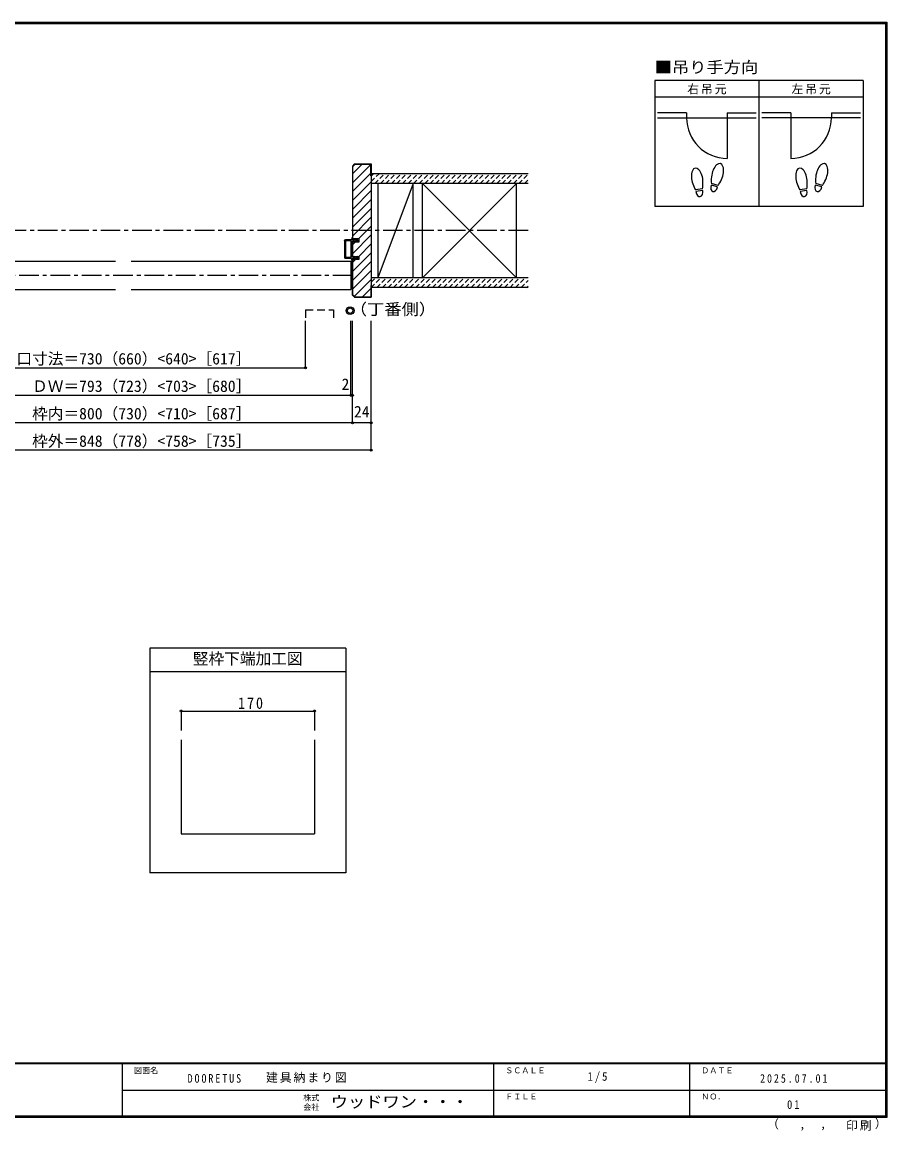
# Model space of a CAD drawing. Units: millimetres at full size, sheet at 1:5; details may follow other scales. Extents: x -973 to 977, y -718 to 696.
# Drawn here: x -126 to 977, y -718 to 696 of the extents above; entities that cross this region are included whole.
import ezdxf
from ezdxf.enums import TextEntityAlignment as Align

# ---------------------------------------------------------------- set-up
doc = ezdxf.new("R2010")
doc.units = ezdxf.units.MM
doc.header["$LTSCALE"] = 5
doc.header["$PDMODE"] = 32
doc.header["$PDSIZE"] = 2.5
for name, pattern in [('CHAIN1', [8, 5, -1, 1, -1]), ('DASHED1', [1.8, 1.2, -0.6]), ('DASHED2', [3, 2, -1])]:
    doc.linetypes.add(name, pattern=pattern)
for name, color, linetype in [('0-0_補助線', 7, 'Continuous'), ('0-1_通り芯', 4, 'CHAIN1'), ('0-3_仕上げ', 7, 'Continuous'), ('0-4_枠', 3, 'Continuous'), ('0-6_扉', 6, 'Continuous'), ('0-7_金物', 7, 'Continuous'), ('0-8_戸当り', 3, 'Continuous'), ('0-A_文字', 3, 'Continuous'), ('0-B_寸法', 4, 'Continuous'), ('0-C_ハッチ', 4, 'DASHED1'), ('F-0_補助線', 7, 'Continuous'), ('F-1_枠', 6, 'Continuous'), ('F-A_文字', 7, 'Continuous')]:
    doc.layers.add(name, color=color, linetype=linetype)
doc.styles.add('ＭＳ ゴシック', font='')
doc.styles.get('ＭＳ ゴシック').set_extended_font_data('MS Gothic')

# ---------------------------------------------------------------- blocks, each defined once
blk = doc.blocks.new('01')
at = {"layer": '0-0_補助線'}
for p, q in [((-14.5, 0.346), (-14.5, -0.449)), ((-14.3, 0.346), (-14.3, -0.449)), ((-12.045, -0.049), (-14.178, 0.444)), ((-12, 0.146), (-14.133, 0.639)), ((-11.475, 5.146), (-12.298, 4.504)), ((-12.175, 4.146), (-11.475, 4.146)), ((-12.045, -0.049), (-11.993, 0.145)), ((-11.475, 0.146), (-12, 0.146)), ((-11.475, 7.146), (-11.475, 5.146)), ((-11.475, 4.146), (-11.475, 0.146)), ((-10.68, 7.55), (-9.257, 6.508)), ((-9.375, 6.146), (-10.075, 6.146)), ((-10.075, 3.146), (-10.075, 6.146)), ((-10.075, 3.146), (-9.252, 2.504)), ((-9.375, 2.146), (-10.075, 2.146)), ((-10.075, 0.146), (-10.075, 2.146)), ((-10.075, 0.146), (10.075, 0.146)), ((10.075, 3.146), (9.252, 2.504)), ((10.68, 7.55), (9.257, 6.508)), ((9.375, 6.146), (10.075, 6.146)), ((9.375, 2.146), (10.075, 2.146)), ((10.075, 3.146), (10.075, 6.146)), ((10.075, 0.146), (10.075, 2.146)), ((11.475, 7.146), (11.475, 5.146)), ((11.475, 5.146), (12.298, 4.504)), ((12.175, 4.146), (11.475, 4.146)), ((11.475, 4.146), (11.475, 0.146)), ((11.475, 0.146), (12, 0.146)), ((12.045, -0.049), (11.993, 0.145)), ((12, 0.146), (14.133, 0.639)), ((12.045, -0.049), (14.178, 0.444)), ((14.3, 0.346), (14.3, -0.449)), ((14.5, 0.346), (14.5, -0.449)), ((-14.265, -0.741), (-12.235, -1.196)), ((-14.222, -0.546), (-12.191, -1.001)), ((-12, -1.488), (-12, -8.854)), ((-11.8, -1.488), (-11.8, -8.854)), ((-11, -9.654), (11, -9.654)), ((11, -9.854), (-11, -9.854)), ((-10.6, -1.554), (-10.6, -8.154)), ((-10.3, -1.254), (10.3, -1.254)), ((-10.3, -8.454), (10.3, -8.454)), ((10.6, -1.554), (10.6, -8.154)), ((11.8, -1.488), (11.8, -8.854)), ((12, -1.488), (12, -8.854)), ((14.222, -0.546), (12.191, -1.001)), ((14.265, -0.741), (12.235, -1.196))]:
    blk.add_line(p, q, dxfattribs=at)
for centre, radius, start, end in [((-14.2, 0.346), 0.3, 77.00048, 180), ((-14.2, 0.346), 0.1, 77.00048, 180), ((-12.175, 4.346), 0.2, 127.96957, 270), ((-10.975, 7.146), 0.5, 53.78053, 180), ((-9.375, 6.346), 0.2, 270, 53.78053), ((-9.375, 2.346), 0.2, 270, 52.03043), ((9.375, 6.346), 0.2, 126.21947, 270), ((9.375, 2.346), 0.2, 127.96957, 270), ((10.975, 7.146), 0.5, 0, 126.21947), ((12.175, 4.346), 0.2, 270, 52.03043), ((14.2, 0.346), 0.3, 0, 102.99952), ((14.2, 0.346), 0.1, 0, 102.99952), ((-14.2, -0.449), 0.3, 180, 257.3929), ((-14.2, -0.449), 0.1, 180, 257.3929), ((-12.3, -1.488), 0.3, 0, 76.0718), ((-12.3, -1.488), 0.5, 0, 76.0718), ((-11, -8.854), 1, 180, 270), ((-11, -8.854), 0.8, 180, 270), ((-10.3, -1.554), 0.3, 90, 180), ((-10.3, -8.154), 0.3, 180, 270), ((10.3, -1.554), 0.3, 0, 90), ((10.3, -8.154), 0.3, 270, 0), ((11, -8.854), 1, 270, 0), ((11, -8.854), 0.8, 270, 0), ((12.3, -1.488), 0.5, 103.9282, 180), ((12.3, -1.488), 0.3, 103.9282, 180), ((14.2, -0.449), 0.1, 282.6071, 0), ((14.2, -0.449), 0.3, 282.6071, 0)]:
    blk.add_arc(centre, radius, start, end, dxfattribs=at)

msp = doc.modelspace()

# ---------------------------------------------------------------- linework, layer by layer
at = {"layer": '0-0_補助線', "color": 4}
for p, q in [((76.869, -182.5), (246.869, -182.5)), ((76.869, -182.5), (76.869, -207.5)), ((246.869, -182.5), (246.869, -207.5))]:
    msp.add_line(p, q, dxfattribs=at)
at = {"layer": '0-0_補助線'}
for p in [(76.869, -182.5), (246.869, -182.5)]:
    msp.add_point(p, dxfattribs=at)
at = {"layer": '0-1_通り芯'}
for p, q in [((519.153, 430), (-515.847, 430)), ((295.153, 373), (-291.847, 373))]:
    msp.add_line(p, q, dxfattribs=at)
at = {"layer": '0-3_仕上げ', "color": 2}
for p, q in [((519.153, 502.5), (319.153, 502.5)), ((519.153, 490), (319.153, 490)), ((519.153, 370), (319.153, 370)), ((519.153, 357.5), (319.153, 357.5))]:
    msp.add_line(p, q, dxfattribs=at)
at = {"layer": '0-3_仕上げ', "color": 3}
for p, q in [((327.653, 490), (327.653, 370)), ((372.653, 370), (372.653, 490)), ((384.537, 370), (384.537, 490)), ((504.537, 370), (504.537, 490))]:
    msp.add_line(p, q, dxfattribs=at)
at = {"layer": '0-3_仕上げ'}
for p, q in [((372.653, 490), (327.653, 370)), ((384.537, 370), (504.537, 490)), ((384.537, 490), (504.537, 370))]:
    msp.add_line(p, q, dxfattribs=at)
at = {"layer": '0-4_枠'}
for p, q in [((297.982, 515), (295.153, 512.172)), ((295.153, 512.172), (295.153, 419.5)), ((298.189, 514.5), (295.653, 511.964)), ((295.653, 419.5), (295.653, 511.964)), ((297.982, 515), (319.153, 515)), ((318.653, 514.5), (298.189, 514.5)), ((318.653, 500), (318.653, 514.5)), ((319.153, 515), (319.153, 345)), ((318.653, 500), (319.153, 500)), ((295.153, 397.2), (295.153, 415.8)), ((295.153, 415.8), (303.653, 415.8)), ((295.653, 397.2), (295.653, 415.8)), ((295.153, 397.2), (303.653, 397.2)), ((303.653, 393.5), (303.653, 397.2)), ((295.153, 393.5), (303.653, 393.5)), ((295.153, 347.828), (295.153, 393.5)), ((295.653, 348.036), (295.653, 393.5)), ((318.653, 360), (318.653, 345.5)), ((318.653, 360), (319.153, 360)), ((297.982, 345), (295.153, 347.828)), ((298.189, 345.5), (295.653, 348.036)), ((297.982, 345), (319.153, 345)), ((298.189, 345.5), (318.653, 345.5)), ((76.869, -219.432), (76.869, -339.007)), ((246.869, -219.432), (246.869, -339.007)), ((76.869, -339.007), (246.869, -339.007))]:
    msp.add_line(p, q, dxfattribs=at)
msp.add_lwpolyline([(303.653, 415.8), (303.653, 419.5), (295.153, 419.5)], dxfattribs=at)
at = {"layer": '0-6_扉'}
for p, q in [((-286.847, 391), (-6.847, 391)), ((13.153, 391), (293.153, 391)), ((293.153, 391), (293.153, 355)), ((-286.847, 355), (-6.847, 355)), ((13.153, 355), (293.153, 355))]:
    msp.add_line(p, q, dxfattribs=at)
at = {"layer": '0-6_扉', "linetype": 'DASHED2'}
for p, q in [((235.158, 328.908), (271.158, 328.908)), ((235.158, 328.908), (235.158, 315)), ((271.158, 328.908), (271.158, 315))]:
    msp.add_line(p, q, dxfattribs=at)
at = {"layer": '0-7_金物'}
for radius in [5, 3.5]:
    msp.add_circle((292.202, 327.957), radius, dxfattribs=at)
at = {"layer": '0-8_戸当り', "color": 2}
for p, q in [((721.239, 580.308), (684.139, 580.308)), ((721.239, 580.308), (721.239, 574.008)), ((773.039, 580.308), (810.139, 580.308)), ((773.039, 580.308), (773.039, 522.208)), ((854.239, 580.308), (817.139, 580.308)), ((854.239, 580.308), (854.239, 522.208)), ((906.039, 580.308), (943.139, 580.308)), ((906.039, 580.308), (906.039, 574.008)), ((684.139, 574.008), (810.139, 574.008)), ((943.139, 574.008), (817.139, 574.008))]:
    msp.add_line(p, q, dxfattribs=at)
at = {"layer": '0-8_戸当り'}
for p, q in [((741.457, 483.378), (732.811, 481.853)), ((741.822, 481.31), (733.175, 479.785)), ((760.924, 485.706), (752.444, 487.978)), ((761.468, 487.735), (752.987, 490.007)), ((874.457, 483.378), (865.811, 481.853)), ((874.822, 481.31), (866.175, 479.785)), ((893.924, 485.706), (885.444, 487.978)), ((894.468, 487.735), (885.987, 490.007))]:
    msp.add_line(p, q, dxfattribs=at)
at = {"layer": '0-8_戸当り', "color": 2}
for centre, start, end in [((773.039, 574.008), 180, 270), ((854.239, 574.008), 270, 0)]:
    msp.add_arc(centre, 51.8, start, end, dxfattribs=at)
at = {"layer": '0-8_戸当り'}
for centre, major_axis, ratio, start_param, end_param in [((734.795, 495.877), (-2.445, 13.867), 0.5, 4.34059143, 8.22577918), ((760.713, 501.878), (3.644, 13.601), 0.5, 4.34059143, 8.22577918), ((867.795, 495.877), (-2.445, 13.867), 0.5, 4.34059143, 8.22577918), ((893.713, 501.878), (3.644, 13.601), 0.5, 4.34059143, 8.22577918), ((760.609, 501.489), (4.416, 16.48), 0.4, 1.85063327, 2.44287679), ((760.609, 501.489), (4.416, 16.48), 0.4, 3.84030852, 4.43255203), ((893.609, 501.489), (4.416, 16.48), 0.4, 1.85063327, 2.44287679), ((893.609, 501.489), (4.416, 16.48), 0.4, 3.84030852, 4.43255203), ((734.865, 495.481), (-2.963, 16.802), 0.4, 1.85063327, 2.44287679), ((737.498, 480.548), (-1.27, 7.205), 0.6, 1.57079633, 4.71238898), ((734.865, 495.481), (-2.963, 16.802), 0.4, 3.84030852, 4.43255203), ((756.684, 486.842), (1.894, 7.067), 0.6, 1.57079633, 4.71238898), ((867.865, 495.481), (-2.963, 16.802), 0.4, 1.85063327, 2.44287679), ((870.498, 480.548), (-1.27, 7.205), 0.6, 1.57079633, 4.71238898), ((867.865, 495.481), (-2.963, 16.802), 0.4, 3.84030852, 4.43255203), ((889.684, 486.842), (1.894, 7.067), 0.6, 1.57079633, 4.71238898)]:
    msp.add_ellipse(centre, major_axis=major_axis, ratio=ratio, start_param=start_param, end_param=end_param, dxfattribs=at)
at = {"layer": '0-A_文字'}
for p, q in [((680.639, 621.667), (680.639, 460.667)), ((946.639, 621.667), (680.639, 621.667)), ((813.639, 621.667), (813.639, 460.667)), ((680.639, 600.667), (946.639, 600.667)), ((36.653, -102.5), (36.653, -389.007)), ((286.653, -102.5), (36.653, -102.5)), ((286.653, -102.5), (286.653, -389.007)), ((286.653, -132.5), (36.653, -132.5)), ((286.653, -389.007), (36.653, -389.007))]:
    msp.add_line(p, q, dxfattribs=at)
msp.add_lwpolyline([(946.639, 621.667), (946.639, 460.667), (680.639, 460.667)], dxfattribs=at)
at = {"layer": '0-B_寸法'}
for p, q in [((235.158, 255), (235.158, 315)), ((293.153, 220), (293.153, 315)), ((295.153, 185), (295.153, 315)), ((319.153, 150), (319.153, 315)), ((-281.847, 255), (235.158, 255)), ((295.153, 220), (-291.847, 220)), ((319.153, 185), (-315.847, 185)), ((319.153, 150), (-315.847, 150))]:
    msp.add_line(p, q, dxfattribs=at)
at = {"layer": '0-B_寸法', "color": 7}
for p in [(235.158, 255), (293.153, 220), (295.153, 220), (295.153, 185), (319.153, 185), (319.153, 150)]:
    msp.add_point(p, dxfattribs=at)
at = {"layer": '0-C_ハッチ', "linetype": 'Continuous'}
for p, q in [((319.153, 514.98), (295.653, 491.48)), ((307.359, 514.5), (295.653, 502.794)), ((318.653, 503.167), (295.653, 480.166)), ((319.153, 492.353), (295.653, 468.853)), ((319.153, 481.039), (295.653, 457.539)), ((319.153, 469.725), (295.653, 446.225)), ((319.153, 458.412), (295.653, 434.912)), ((319.153, 447.098), (295.653, 423.598)), ((319.153, 424.47), (295.653, 400.97)), ((319.153, 435.784), (302.869, 419.5)), ((299.169, 415.8), (295.653, 412.284)), ((319.153, 413.157), (303.196, 397.2)), ((319.153, 401.843), (295.653, 378.343)), ((299.496, 393.5), (295.653, 389.657)), ((319.153, 390.529), (295.653, 367.029)), ((319.153, 379.216), (295.653, 355.716)), ((319.153, 367.902), (297.47, 346.219)), ((318.653, 356.088), (308.065, 345.5))]:
    msp.add_line(p, q, dxfattribs=at)
at = {"layer": '0-C_ハッチ'}
for p, q in [((319.153, 499.601), (322.052, 502.5)), ((319.153, 492.53), (329.123, 502.5)), ((323.694, 490), (336.194, 502.5)), ((330.765, 490), (343.265, 502.5)), ((337.837, 490), (350.337, 502.5)), ((344.908, 490), (357.408, 502.5)), ((351.979, 490), (364.479, 502.5)), ((359.05, 490), (371.55, 502.5)), ((366.121, 490), (378.621, 502.5)), ((373.192, 490), (385.692, 502.5)), ((380.263, 490), (392.763, 502.5)), ((387.334, 490), (399.834, 502.5)), ((394.405, 490), (406.905, 502.5)), ((401.476, 490), (412.318, 500.841)), ((408.547, 490), (421.047, 502.5)), ((415.618, 490), (428.118, 502.5)), ((422.689, 490), (435.189, 502.5)), ((429.76, 490), (442.26, 502.5)), ((436.831, 490), (449.331, 502.5)), ((443.903, 490), (456.403, 502.5)), ((450.974, 490), (463.474, 502.5)), ((458.045, 490), (470.545, 502.5)), ((465.116, 490), (477.616, 502.5)), ((472.187, 490), (484.687, 502.5)), ((479.258, 490), (491.758, 502.5)), ((486.329, 490), (498.829, 502.5)), ((493.4, 490), (505.9, 502.5)), ((500.471, 490), (512.971, 502.5)), ((507.542, 490), (519.153, 501.611)), ((514.613, 490), (519.153, 494.54)), ((319.153, 364.393), (324.76, 370)), ((319.242, 357.411), (331.831, 370)), ((326.403, 357.5), (338.903, 370)), ((333.474, 357.5), (345.974, 370)), ((340.545, 357.5), (353.045, 370)), ((347.616, 357.5), (360.116, 370)), ((354.687, 357.5), (367.187, 370)), ((361.758, 357.5), (374.258, 370)), ((368.829, 357.5), (381.329, 370)), ((375.9, 357.5), (388.4, 370)), ((382.971, 357.5), (395.471, 370)), ((390.042, 357.5), (402.542, 370)), ((397.113, 357.5), (409.613, 370)), ((404.184, 357.5), (416.684, 370)), ((411.255, 357.5), (423.755, 370)), ((418.326, 357.5), (430.826, 370)), ((425.398, 357.5), (437.898, 370)), ((432.469, 357.5), (444.969, 370)), ((439.54, 357.5), (452.04, 370)), ((446.611, 357.5), (459.111, 370)), ((453.682, 357.5), (466.182, 370)), ((460.753, 357.5), (473.253, 370)), ((467.824, 357.5), (480.324, 370)), ((474.895, 357.5), (487.395, 370)), ((481.966, 357.5), (494.466, 370)), ((489.037, 357.5), (501.537, 370)), ((496.108, 357.5), (508.608, 370)), ((503.179, 357.5), (515.679, 370)), ((510.25, 357.5), (519.153, 366.403)), ((517.321, 357.5), (519.153, 359.332))]:
    msp.add_line(p, q, dxfattribs=at)
at = {"layer": 'F-1_枠'}
for p, q in [((-973.347, 695.833), (976.653, 695.833)), ((-973.347, 695), (976.653, 695)), ((-973.347, 694.167), (976.653, 694.167)), ((974.986, 695.833), (974.986, -700.833)), ((975.82, 695.833), (975.82, -700.833)), ((976.653, 695.833), (976.653, -700.833)), ((976.653, -631.667), (-973.347, -631.667)), ((976.653, -632.5), (-973.347, -632.5)), ((1.653, -632.5), (1.653, -699.167)), ((474.986, -632.5), (474.986, -699.167)), ((724.986, -632.5), (724.986, -699.167)), ((1.653, -665.833), (974.986, -665.834)), ((976.653, -699.167), (-973.347, -699.167)), ((976.653, -700), (-973.347, -700)), ((976.653, -700.833), (-973.347, -700.833))]:
    msp.add_line(p, q, dxfattribs=at)

# ---------------------------------------------------------------- block references
at = {"layer": '0-0_補助線', "xscale": -1, "rotation": 270}
msp.add_blockref('01', (295.007, 406.5), dxfattribs=at)

# ---------------------------------------------------------------- texts
at = {"layer": '0-0_補助線', "insert": (149.369, -180), "char_height": 14.66, "attachment_point": 7, "style": 'ＭＳ ゴシック'}
msp.add_mtext('\\T1.27;\\W0.9;170', dxfattribs=at)
at = {"layer": '0-A_文字', "color": 7, "style": 'ＭＳ ゴシック', "width": 1.1}
for s, p in [('■吊り手方向', (680.639, 626.667)), ('（丁番側）', (291.835, 318.105))]:
    msp.add_text(s, height=14.66, dxfattribs=at).set_placement(p, align=Align.BOTTOM_LEFT)
at = {"layer": '0-A_文字', "color": 7, "style": 'ＭＳ ゴシック'}
msp.add_text('竪枠下端加工図', height=14.66, dxfattribs=at).set_placement((91.653, -127.5), align=Align.BOTTOM_LEFT)
at = {"layer": '0-A_文字', "color": 7, "char_height": 11, "attachment_point": 7, "style": 'ＭＳ ゴシック'}
for s, insert in [('\\T1.17;右吊元', (722.139, 603.667)), ('\\T1.17;左吊元', (855.139, 603.667))]:
    msp.add_mtext(s, dxfattribs=dict(at, insert=insert))
at = {"layer": '0-B_寸法', "color": 7, "style": 'ＭＳ ゴシック'}
for s, p in [('有効開口寸法＝730（660）<640>［617］', (-193.347, 255)), ('ＤＷ＝793（723）<703>［680］', (-113.347, 220)), ('2', (281.257, 222.5)), ('枠内＝800（730）<710>［687］', (-113.347, 185)), ('24', (297.153, 187.5)), ('枠外＝848（778）<758>［735］', (-113.347, 150))]:
    msp.add_text(s, height=14.66, dxfattribs=at).set_placement(p, align=Align.BOTTOM_LEFT)
at = {"layer": 'F-0_補助線', "char_height": 11, "attachment_point": 7, "style": 'ＭＳ ゴシック'}
for s, insert in [('\\T1.39;\\W0.85;DOORETUS', (84.986, -656.667)), ('\\T1.17;建具納まり図', (184.986, -656.667))]:
    msp.add_mtext(s, dxfattribs=dict(at, insert=insert))
at = {"layer": 'F-A_文字', "style": 'ＭＳ ゴシック'}
for s, height, p in [('図面名', 7.331, (16.653, -646.667)), ('ＳＣＡＬＥ', 7.331, (489.986, -646.667)), ('ＤＡＴＥ', 7.331, (739.986, -646.667)), ('株式', 7.331, (232.486, -681.5)), ('ＦＩＬＥ', 7.331, (489.986, -680)), ('ＮＯ．', 7.331, (739.986, -680.001)), ('会社', 7.331, (232.486, -693.5)), ('（', 11, (823.992, -718.052)), ('）', 11, (961.387, -717.355)), (',', 11, (865.199, -718.052)), (',', 11, (891.686, -717.588))]:
    msp.add_text(s, height=height, dxfattribs=at).set_placement(p, align=Align.BOTTOM_LEFT)
at = {"layer": 'F-A_文字', "style": 'ＭＳ ゴシック', "width": 1.1}
msp.add_text('ウッドワン・・・', height=14.66, dxfattribs=at).set_placement((267.486, -692.5), align=Align.BOTTOM_LEFT)
at = {"layer": 'F-A_文字', "char_height": 11, "attachment_point": 7, "style": 'ＭＳ ゴシック'}
for s, insert in [('\\T1.38;\\W0.9;1/5', (594.986, -656.667)), ('\\T1.39;\\W0.85;2025.07.01', (814.986, -656.667)), ('\\T1.36;\\W0.9;01', (849.361, -690.001)), ('\\T1.17;印刷', (924.678, -717.82))]:
    msp.add_mtext(s, dxfattribs=dict(at, insert=insert))

doc.saveas('drawing.dxf')
